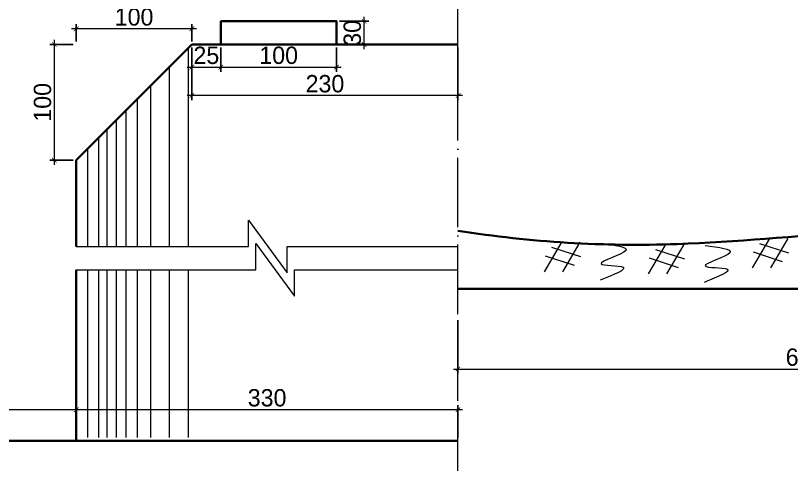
# Model space of a CAD drawing. Header units: millimetres. Extents: x -354608 to 492029, y -885357 to -234285.
# Drawn here: x -22404 to 11132, y -486772 to -467381 of the extents above; entities that cross this region are included whole.
import ezdxf

# ---------------------------------------------------------------- set-up
doc = ezdxf.new("R2010")
doc.units = ezdxf.units.MM
doc.header["$LTSCALE"] = 0.25
doc.header["$MEASUREMENT"] = 0
doc.header["$PDMODE"] = 34
doc.linetypes.add('ACAD_ISO04W100', pattern=[30, 24, -3, 0, -3])
doc.layers.get('0').update_dxf_attribs({"lineweight": 30})
for name, color, linetype, lineweight in [('!text', 130, 'Continuous', 20), ('2', 253, 'Continuous', 15), ('dam', 1, 'Continuous', 35), ('duong 3', 3, 'Continuous', 30), ('duongtam', 3, 'ACAD_ISO04W100', 18)]:
    doc.layers.add(name, color=color, linetype=linetype, lineweight=lineweight)
doc.styles.add('K-THUOC', font='11_3664_VSWICONN.TTF')
doc.dimstyles.new('tl 1.50', dxfattribs={"dimscale": 250, "dimtxt": 3, "dimasz": 0.8, "dimexe": 0.8, "dimexo": 0.5, "dimgap": 0.5, "dimtad": 1, "dimdec": 0, "dimlfac": 0.02, "dimzin": 0, "dimdsep": 46, "dimtxsty": 'K-THUOC', "dimblk": 'ARCHTICK', "dimcen": 1, "dimdle": 0.8, "dimclrd": 256, "dimclrt": 256, "dimadec": 0, "dimazin": 0, "dimtfac": 1, "dimtdec": 0, "dimtmove": 0, "dimatfit": 3, "dimfxl": 0, "dimfrac": 2, "dimtolj": 1, "dimtzin": 0, "dimlwd": -1, "dimarcsym": 0})

# ---------------------------------------------------------------- blocks, each defined once
blk = doc.blocks.new('_ArchTick')
at = {"color": 0, "linetype": 'ByBlock', "const_width": 0.15}
blk.add_lwpolyline([(-0.5, -0.5), (0.5, 0.5)], dxfattribs=at)
blk = doc.blocks.new('*D195')
at = {"layer": '2'}
blk.add_line((-7337, -468831), (-7337, -467431), dxfattribs=at)
at = {"layer": '2', "color": 0, "lineweight": -2}
for p, q in [((-8406, -467631), (-7137, -467631)), ((-8406, -468631), (-7137, -468631))]:
    blk.add_line(p, q, dxfattribs=at)
at = {"layer": 'Defpoints', "color": 0}
for p in [(-8531, -467631), (-7337, -467631), (-8531, -468631)]:
    blk.add_point(p, dxfattribs=at)
at = {"layer": '2', "xscale": 200, "yscale": 200, "zscale": 200}
for p, rotation in [((-7337, -467631), 90), ((-7337, -468631), 270)]:
    blk.add_blockref('_ArchTick', p, dxfattribs=dict(at, rotation=rotation))
at = {"layer": '2', "insert": (-7845, -468131), "char_height": 750, "attachment_point": 5, "rotation": 90, "style": 'K-THUOC'}
blk.add_mtext('\\A1;30', dxfattribs=at)
blk = doc.blocks.new('*D196')
at = {"layer": '2', "color": 0, "lineweight": -2}
for p, q in [((-13531, -468756), (-13531, -469811)), ((-8531, -468756), (-8531, -469811))]:
    blk.add_line(p, q, dxfattribs=at)
at = {"layer": '2'}
blk.add_line((-13731, -469611), (-8331, -469611), dxfattribs=at)
at = {"layer": 'Defpoints', "color": 0}
for p in [(-13531, -468631), (-8531, -468631), (-8531, -469611)]:
    blk.add_point(p, dxfattribs=at)
at = {"layer": '2', "xscale": 200, "yscale": 200, "zscale": 200, "rotation": 180}
blk.add_blockref('_ArchTick', (-13531, -469611), dxfattribs=at)
at = {"layer": '2', "xscale": 200, "yscale": 200, "zscale": 200}
blk.add_blockref('_ArchTick', (-8531, -469611), dxfattribs=at)
at = {"layer": '2', "insert": (-11031, -469103), "char_height": 750, "attachment_point": 5, "style": 'K-THUOC'}
blk.add_mtext('\\A1;100', dxfattribs=at)
blk = doc.blocks.new('*D197')
at = {"layer": '2', "color": 0, "lineweight": -2}
for p, q in [((-14781, -468756), (-14781, -469811)), ((-13531, -468881), (-13531, -469811))]:
    blk.add_line(p, q, dxfattribs=at)
at = {"layer": '2'}
blk.add_line((-14981, -469611), (-13331, -469611), dxfattribs=at)
at = {"layer": 'Defpoints', "color": 0}
for p in [(-14781, -468631), (-13531, -468756), (-13531, -469611)]:
    blk.add_point(p, dxfattribs=at)
at = {"layer": '2', "xscale": 200, "yscale": 200, "zscale": 200, "rotation": 180}
blk.add_blockref('_ArchTick', (-14781, -469611), dxfattribs=at)
at = {"layer": '2', "xscale": 200, "yscale": 200, "zscale": 200}
blk.add_blockref('_ArchTick', (-13531, -469611), dxfattribs=at)
at = {"layer": '2', "insert": (-14156, -469104), "char_height": 750, "attachment_point": 5, "style": 'K-THUOC'}
blk.add_mtext('\\A1;25', dxfattribs=at)
blk = doc.blocks.new('*D198')
at = {"layer": '2', "color": 0, "lineweight": -2}
for p, q in [((-14781, -468756), (-14781, -471038)), ((-3281, -468756), (-3281, -471038))]:
    blk.add_line(p, q, dxfattribs=at)
at = {"layer": '2'}
blk.add_line((-3081, -470838), (-14981, -470838), dxfattribs=at)
at = {"layer": 'Defpoints', "color": 0}
for p in [(-14781, -468631), (-3281, -468631), (-14781, -470838)]:
    blk.add_point(p, dxfattribs=at)
at = {"layer": '2', "xscale": 200, "yscale": 200, "zscale": 200, "rotation": 180}
blk.add_blockref('_ArchTick', (-14781, -470838), dxfattribs=at)
at = {"layer": '2', "xscale": 200, "yscale": 200, "zscale": 200}
blk.add_blockref('_ArchTick', (-3281, -470838), dxfattribs=at)
at = {"layer": '2', "insert": (-9031, -470330), "char_height": 750, "attachment_point": 5, "style": 'K-THUOC'}
blk.add_mtext('\\A1;230', dxfattribs=at)
blk = doc.blocks.new('*D199')
at = {"layer": '2', "color": 0, "lineweight": -2}
for p, q in [((-19781, -468506), (-19781, -467753)), ((-14781, -468506), (-14781, -467753))]:
    blk.add_line(p, q, dxfattribs=at)
at = {"layer": '2'}
blk.add_line((-14581, -467953), (-19981, -467953), dxfattribs=at)
at = {"layer": 'Defpoints', "color": 0}
for p in [(-19781, -467953), (-19781, -468631), (-14781, -468631)]:
    blk.add_point(p, dxfattribs=at)
at = {"layer": '2', "xscale": 200, "yscale": 200, "zscale": 200, "rotation": 180}
blk.add_blockref('_ArchTick', (-19781, -467953), dxfattribs=at)
at = {"layer": '2', "xscale": 200, "yscale": 200, "zscale": 200}
blk.add_blockref('_ArchTick', (-14781, -467953), dxfattribs=at)
at = {"layer": '2', "insert": (-17281, -467446), "char_height": 750, "attachment_point": 5, "style": 'K-THUOC'}
blk.add_mtext('\\A1;100', dxfattribs=at)
blk = doc.blocks.new('*D200')
at = {"layer": '2'}
blk.add_line((-20728, -468431), (-20728, -473831), dxfattribs=at)
at = {"layer": '2', "color": 0, "lineweight": -2}
for p, q in [((-19906, -468631), (-20928, -468631)), ((-19906, -473631), (-20928, -473631))]:
    blk.add_line(p, q, dxfattribs=at)
at = {"layer": 'Defpoints', "color": 0}
for p in [(-19781, -468631), (-20728, -473631), (-19781, -473631)]:
    blk.add_point(p, dxfattribs=at)
at = {"layer": '2', "xscale": 200, "yscale": 200, "zscale": 200}
for p, rotation in [((-20728, -468631), 90), ((-20728, -473631), 270)]:
    blk.add_blockref('_ArchTick', p, dxfattribs=dict(at, rotation=rotation))
at = {"layer": '2', "insert": (-21236, -471131), "char_height": 750, "attachment_point": 5, "rotation": 90, "style": 'K-THUOC'}
blk.add_mtext('\\A1;100', dxfattribs=at)
blk = doc.blocks.new('*D201')
at = {"layer": '2', "color": 0, "lineweight": -2}
for p, q in [((-19781, -485626), (-19781, -484205)), ((-3281, -485626), (-3281, -484205))]:
    blk.add_line(p, q, dxfattribs=at)
at = {"layer": '2'}
blk.add_line((-19981, -484405), (-3081, -484405), dxfattribs=at)
at = {"layer": 'Defpoints', "color": 0}
for p in [(-3281, -484405), (-19781, -485751), (-3281, -485751)]:
    blk.add_point(p, dxfattribs=at)
at = {"layer": '2', "xscale": 200, "yscale": 200, "zscale": 200, "rotation": 180}
blk.add_blockref('_ArchTick', (-19781, -484405), dxfattribs=at)
at = {"layer": '2', "xscale": 200, "yscale": 200, "zscale": 200}
blk.add_blockref('_ArchTick', (-3281, -484405), dxfattribs=at)
at = {"layer": '2', "insert": (-11531, -483897), "char_height": 750, "attachment_point": 5, "style": 'K-THUOC'}
blk.add_mtext('\\A1;330', dxfattribs=at)
blk = doc.blocks.new('*D202')
at = {"layer": '2', "color": 0, "lineweight": -2}
for p, q in [((-32031, -485626), (-32031, -484205)), ((-19781, -485626), (-19781, -484205))]:
    blk.add_line(p, q, dxfattribs=at)
at = {"layer": '2'}
blk.add_line((-32231, -484405), (-19581, -484405), dxfattribs=at)
at = {"layer": 'Defpoints', "color": 0}
for p in [(-19781, -484405), (-32031, -485751), (-19781, -485751)]:
    blk.add_point(p, dxfattribs=at)
at = {"layer": '2', "xscale": 200, "yscale": 200, "zscale": 200, "rotation": 180}
blk.add_blockref('_ArchTick', (-32031, -484405), dxfattribs=at)
at = {"layer": '2', "xscale": 200, "yscale": 200, "zscale": 200}
blk.add_blockref('_ArchTick', (-19781, -484405), dxfattribs=at)
at = {"layer": '2', "insert": (-25906, -483898), "char_height": 750, "attachment_point": 5, "style": 'K-THUOC'}
blk.add_mtext('\\A1;245', dxfattribs=at)
blk = doc.blocks.new('*D234')
at = {"layer": '2', "color": 0, "lineweight": -2}
for p, q in [((-3281, -480545), (-3281, -482849)), ((26719, -480545), (26719, -482849))]:
    blk.add_line(p, q, dxfattribs=at)
at = {"layer": '2'}
blk.add_line((-3481, -482649), (26919, -482649), dxfattribs=at)
at = {"layer": 'Defpoints', "color": 0}
for p in [(-3281, -480420), (26719, -480420), (26719, -482649)]:
    blk.add_point(p, dxfattribs=at)
at = {"layer": '2', "xscale": 200, "yscale": 200, "zscale": 200, "rotation": 180}
blk.add_blockref('_ArchTick', (-3281, -482649), dxfattribs=at)
at = {"layer": '2', "xscale": 200, "yscale": 200, "zscale": 200}
blk.add_blockref('_ArchTick', (26719, -482649), dxfattribs=at)
at = {"layer": '2', "insert": (11719, -482141), "char_height": 750, "attachment_point": 5, "style": 'K-THUOC'}
blk.add_mtext('\\A1;600', dxfattribs=at)
blk = doc.blocks.new('dattn')
at = {"layer": 'duong 3', "lineweight": 13}
for p, q in [((0, 0), (-745, -1272)), ((793, 0), (48, -1272)), ((-434, -212), (820, -618)), ((-705, -585), (549, -991))]:
    blk.add_line(p, q, dxfattribs=at)
blk.add_spline([(1715, -44), (2779, -359), (1715, -930), (2661, -1067), (1675, -1638)], degree=3, dxfattribs=at)

msp = doc.modelspace()

# ---------------------------------------------------------------- linework, layer by layer
at = {"layer": '2'}
for p, q in [((-14948.6, -468798.8), (-14948.6, -477351.6)), ((-15760.8, -469611.1), (-15760.8, -477351.6)), ((-16573.1, -470423.4), (-16573.1, -477351.6)), ((-17148.4, -470998.7), (-17148.4, -477351.6)), ((-17633.3, -471483.6), (-17633.3, -477351.6)), ((-18049, -471899.2), (-18049, -477351.6)), ((-18464.6, -472314.9), (-18464.6, -477351.6)), ((-18811, -472661.2), (-18811, -477351.6)), ((-19295.9, -473146.1), (-19295.9, -477351.6)), ((-19295.9, -478362.6), (-19295.9, -485613.6)), ((-18811, -478362.6), (-18811, -485613.6)), ((-18464.6, -478362.6), (-18464.6, -485613.6)), ((-18049, -478362.6), (-18049, -485613.6)), ((-17633.3, -478362.6), (-17633.3, -485613.6)), ((-17148.4, -478362.6), (-17148.4, -485613.6)), ((-16573.1, -478362.6), (-16573.1, -485613.6)), ((-15760.8, -478362.6), (-15760.8, -485613.6)), ((-14948.6, -478362.6), (-14948.6, -485613.6))]:
    msp.add_line(p, q, dxfattribs=at)
at = {"layer": 'dam'}
for p, q in [((-19780.8, -473631), (-14780.8, -468631)), ((-14780.8, -468631), (-3280.8, -468631)), ((-19780.8, -473631), (-19780.8, -477351.6)), ((-19780.8, -478362.6), (-19780.8, -485751)), ((-3280.8, -479181), (26719.2, -479181)), ((-32030.8, -485751), (-3280.8, -485751))]:
    msp.add_line(p, q, dxfattribs=at)
msp.add_lwpolyline([(-13530.8, -468631), (-8530.8, -468631), (-8530.8, -467631), (-13530.8, -467631)], close=True, dxfattribs=at)
msp.add_open_spline([(-3280.8, -476681), (-116.6, -477169.6), (5475.2, -477521), (14847.8, -476492.4), (24394.5, -477111.6), (37987.2, -477432.5), (50077.2, -471918), (58371.3, -471761.5), (61875.1, -471129.8)], degree=3, knots=[0, 0, 0, 0, 1900.1560194, 3405.8940644, 5478.6984703, 7792.7981616, 11400.0285395, 12811.4155028, 12811.4155028, 12811.4155028, 12811.4155028], dxfattribs=at)
at = {"layer": 'duong 3', "lineweight": 20}
for p, q in [((-12338, -477351.6), (-12338, -476213.3)), ((-12338, -476213.3), (-10669.8, -478489.9)), ((-12011.3, -478362.6), (-12011.3, -477224.3)), ((-12011.3, -477224.3), (-10343.1, -479500.9)), ((-19780.8, -477351.6), (-12338, -477351.6)), ((-10669.8, -478489.9), (-10669.8, -477351.6)), ((-10669.8, -477351.6), (-3280.8, -477351.6)), ((-19780.8, -478362.6), (-12011.3, -478362.6)), ((-10343.1, -479500.9), (-10343.1, -478362.6)), ((-10343.1, -478362.6), (-3280.8, -478362.6))]:
    msp.add_line(p, q, dxfattribs=at)
at = {"layer": 'duongtam', "ltscale": 500}
msp.add_line((-3280.8, -525275.8), (-3280.8, -429017.9), dxfattribs=at)

# ---------------------------------------------------------------- block references
at = {"layer": '!text', "color": 2}
for p in [(1190.5, -477176.2), (10180, -477009.6), (5688, -477268.6)]:
    msp.add_blockref('dattn', p, dxfattribs=at)

# ---------------------------------------------------------------- dimensions: what is measured, and where the dimension line sits
at = {"layer": '2'}
for base, p1, p2, picture, middle in [((-19780.8, -467953.5), (-14780.8, -468631), (-19780.8, -468631), '*D199', (-17280.8, -467445.7)), ((-13530.8, -469610.9), (-14780.8, -468631), (-13530.8, -468756), '*D197', (-14155.8, -469103.8)), ((-14780.8, -470837.7), (-3280.8, -468631), (-14780.8, -468631), '*D198', (-9030.8, -470329.9)), ((-8530.8, -469610.9), (-13530.8, -468631), (-8530.8, -468631), '*D196', (-11030.8, -469103.1)), ((26719.2, -482648.6), (-3280.8, -480420.4), (26719.2, -480420.4), '*D234', (11719.2, -482140.8)), ((-19780.8, -484405.1), (-32030.8, -485751), (-19780.8, -485751), '*D202', (-25905.8, -483898)), ((-3280.8, -484405.1), (-19780.8, -485751), (-3280.8, -485751), '*D201', (-11530.8, -483897.3))]:
    dim = msp.add_linear_dim(base=base, p1=p1, p2=p2, dimstyle='tl 1.50', dxfattribs=at)
    dim.commit()
    dim.dimension.update_dxf_attribs({"geometry": picture, "text_midpoint": middle})
dim = msp.add_linear_dim(base=(-7337.4, -467631), p1=(-8530.8, -468631), p2=(-8530.8, -467631), angle=90, text='30', dimstyle='tl 1.50', dxfattribs=at)
dim.commit()
dim.dimension.update_dxf_attribs({"geometry": '*D195', "text_midpoint": (-7337.4, -468131), "dimtype": 160})
dim = msp.add_linear_dim(base=(-20728.3, -473631), p1=(-19780.8, -468631), p2=(-19780.8, -473631), angle=90, dimstyle='tl 1.50', dxfattribs=at)
dim.commit()
dim.dimension.update_dxf_attribs({"geometry": '*D200', "text_midpoint": (-21236.1, -471131)})

doc.saveas('drawing.dxf')
